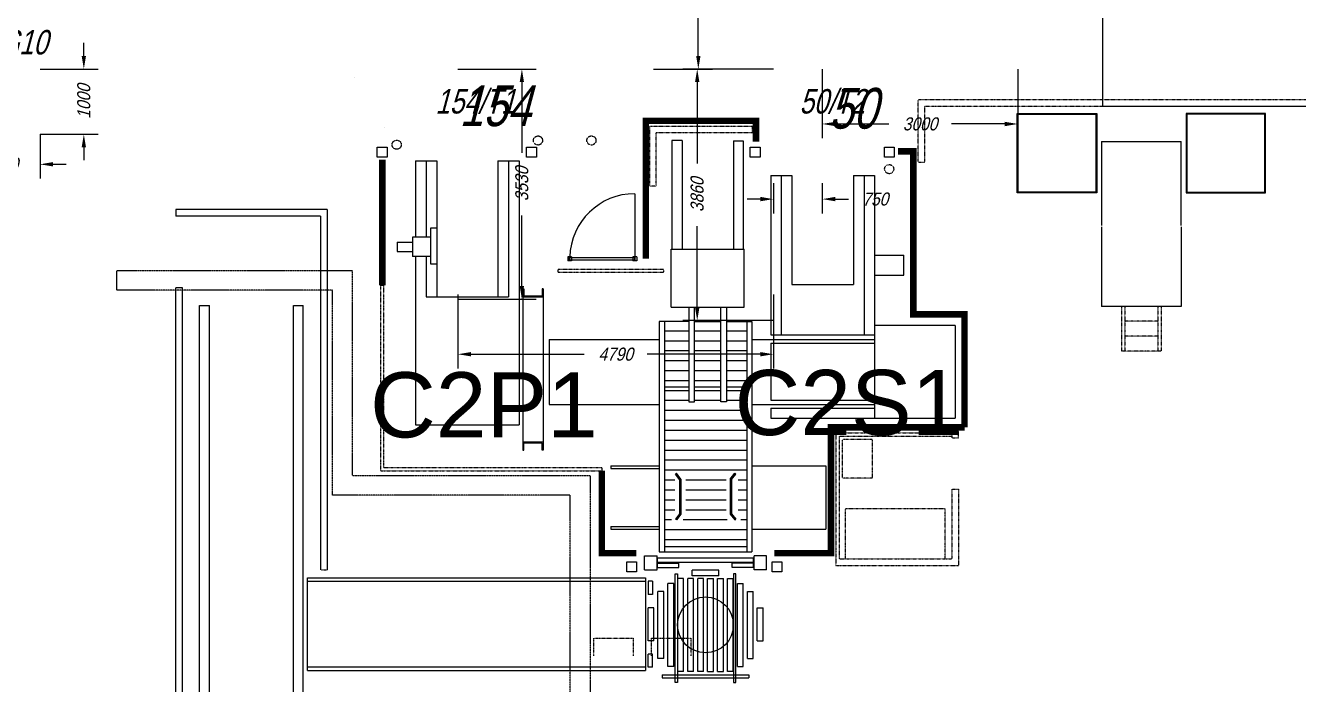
# Model space of a CAD drawing. Header units: millimetres. Extents: x -1732 to 458256, y -4349 to 130988.
# Drawn here: x 112965 to 132499, y 39640 to 49751 of the extents above; entities that cross this region are included whole.
import ezdxf

# ---------------------------------------------------------------- set-up
doc = ezdxf.new("R2010")
doc.units = ezdxf.units.MM
doc.header["$LTSCALE"] = 0.01
doc.header["$MEASUREMENT"] = 0
doc.linetypes.add('HIDDEN2', pattern=[4.7625, 3.175, -1.5875])
doc.linetypes.add('PHANTOM2', pattern=[31.75, 15.875, -3.175, 3.175, -3.175, 3.175, -3.175])
doc.layers.get('DEFPOINTS').update_dxf_attribs({"color": 251, "linetype": 'CONTINUOUS'})
for name, color, linetype in [('CHARIOTS', 251, 'CONTINUOUS'), ('DIMNEW', 251, 'CONTINUOUS'), ('E-E-DIS-EQP', 251, 'PHANTOM2'), ('F-E-EQP', 251, 'CONTINUOUS'), ('F-E-EQP-CAN', 251, 'HIDDEN2'), ('F-E-EQP-PH2', 251, 'PHANTOM2'), ('NODETEXT', 5, 'CONTINUOUS'), ('NODETEXTOLD', 5, 'CONTINUOUS'), ('SAFETY-GUARD', 251, 'CONTINUOUS'), ('TEX', 5, 'CONTINUOUS')]:
    doc.layers.add(name, color=color, linetype=linetype)
doc.styles.add('Arial', font='arial.ttf', dxfattribs={"width": 0.85, "oblique": 15})
doc.styles.add('R15', font='arial.ttf', dxfattribs={"height": 1.5})
doc.styles.add('TEXTXP', font='arial.ttf', dxfattribs={"width": 0.75, "oblique": 15})
doc.dimstyles.get("Standard").update_dxf_attribs({"dimtxt": 0.18, "dimasz": 0.18, "dimexe": 0.18, "dimexo": 0.0625, "dimgap": 0.09, "dimtad": 0, "dimtih": 1, "dimtoh": 1, "dimdec": 4, "dimzin": 0, "dimdsep": 46, "dimtxsty": 'Arial', "dimcen": 0.09, "dimadec": 0, "dimazin": 0, "dimtfac": 1, "dimtdec": 4, "dimtofl": 0, "dimtmove": 0, "dimatfit": 3, "dimfxl": 1, "dimtolj": 1, "dimtzin": 0, "dimarcsym": 0})

# ---------------------------------------------------------------- blocks, each defined once
blk = doc.blocks.new('*D54')
at = {"layer": 'DEFPOINTS', "color": 0, "transparency": 16777216}
for p in [(111989, 48083), (113189, 48083), (111989, 47621)]:
    blk.add_point(p, dxfattribs=at)
at = {"layer": 'DIMNEW', "color": 0, "lineweight": -2, "transparency": 16777216}
for p, q in [((111989, 48083), (111989, 47401)), ((113189, 48083), (113189, 47401)), ((111789, 47621), (111589, 47621)), ((113389, 47621), (113589, 47621))]:
    blk.add_line(p, q, dxfattribs=at)
at = {"layer": 'DIMNEW', "color": 0, "transparency": 16777216}
for points in [[(111789, 47655), (111789, 47588), (111989, 47621)], [(113389, 47655), (113389, 47588), (113189, 47621)]]:
    blk.add_solid(points, dxfattribs=at)
at = {"layer": 'DIMNEW', "color": 0, "transparency": 16777216, "insert": (112589, 47621), "char_height": 200, "attachment_point": 5, "style": 'Arial'}
blk.add_mtext('\\A1;1200', dxfattribs=at)
blk = doc.blocks.new('*D55')
at = {"layer": 'DEFPOINTS', "color": 0, "transparency": 16777216}
for p in [(113189, 49083), (113189, 48083), (113861, 48083)]:
    blk.add_point(p, dxfattribs=at)
at = {"layer": 'DIMNEW', "color": 0, "lineweight": -2, "transparency": 16777216}
for p, q in [((113861, 49283), (113861, 49483)), ((113189, 49083), (114081, 49083)), ((113189, 48083), (114081, 48083)), ((113861, 47883), (113861, 47683))]:
    blk.add_line(p, q, dxfattribs=at)
at = {"layer": 'DIMNEW', "color": 0, "transparency": 16777216}
for points in [[(113828, 49283), (113894, 49283), (113861, 49083)], [(113828, 47883), (113894, 47883), (113861, 48083)]]:
    blk.add_solid(points, dxfattribs=at)
at = {"layer": 'DIMNEW', "color": 0, "transparency": 16777216, "insert": (113861, 48583), "char_height": 200, "attachment_point": 5, "rotation": 90, "style": 'Arial'}
blk.add_mtext('\\A1;1000', dxfattribs=at)
blk = doc.blocks.new('*D50')
at = {"layer": 'DEFPOINTS', "color": 0, "transparency": 16777216}
for p in [(122600, 53858), (122600, 49083), (123289, 49083)]:
    blk.add_point(p, dxfattribs=at)
at = {"layer": 'DIMNEW', "color": 0, "lineweight": -2, "transparency": 16777216}
for p, q in [((122600, 53858), (123509, 53858)), ((123289, 53658), (123289, 51955)), ((123289, 49283), (123289, 50986)), ((122600, 49083), (123509, 49083))]:
    blk.add_line(p, q, dxfattribs=at)
at = {"layer": 'DIMNEW', "color": 0, "transparency": 16777216}
for points in [[(123256, 53658), (123323, 53658), (123289, 53858)], [(123256, 49283), (123323, 49283), (123289, 49083)]]:
    blk.add_solid(points, dxfattribs=at)
at = {"layer": 'DIMNEW', "color": 0, "transparency": 16777216, "insert": (123289, 51471), "char_height": 200, "attachment_point": 5, "rotation": 90, "style": 'Arial'}
blk.add_mtext('\\A1;4775', dxfattribs=at)
blk = doc.blocks.new('*D51')
at = {"layer": 'DEFPOINTS', "color": 0, "transparency": 16777216}
for p in [(125191, 49083), (128191, 49083), (128191, 48240)]:
    blk.add_point(p, dxfattribs=at)
at = {"layer": 'DIMNEW', "color": 0, "lineweight": -2, "transparency": 16777216}
for p, q in [((125191, 49083), (125191, 48020)), ((128191, 49083), (128191, 48020)), ((125391, 48240), (126210, 48240)), ((127991, 48240), (127172, 48240))]:
    blk.add_line(p, q, dxfattribs=at)
at = {"layer": 'DIMNEW', "color": 0, "transparency": 16777216}
for points in [[(125391, 48273), (125391, 48206), (125191, 48240)], [(127991, 48273), (127991, 48206), (128191, 48240)]]:
    blk.add_solid(points, dxfattribs=at)
at = {"layer": 'DIMNEW', "color": 0, "transparency": 16777216, "insert": (126691, 48240), "char_height": 200, "attachment_point": 5, "style": 'Arial'}
blk.add_mtext('\\A1;3000', dxfattribs=at)
blk = doc.blocks.new('*D29')
at = {"layer": 'DEFPOINTS', "color": 0, "transparency": 16777216}
for p in [(119601, 49083), (120582, 49083), (119601, 45553)]:
    blk.add_point(p, dxfattribs=at)
at = {"layer": 'DIMNEW', "color": 0, "lineweight": -2, "transparency": 16777216}
for p, q in [((119601, 49083), (120802, 49083)), ((120582, 48883), (120582, 47799)), ((120582, 45753), (120582, 46837)), ((119601, 45553), (120802, 45553))]:
    blk.add_line(p, q, dxfattribs=at)
at = {"layer": 'DIMNEW', "color": 0, "transparency": 16777216}
for points in [[(120549, 48883), (120615, 48883), (120582, 49083)], [(120549, 45753), (120615, 45753), (120582, 45553)]]:
    blk.add_solid(points, dxfattribs=at)
at = {"layer": 'DIMNEW', "color": 0, "transparency": 16777216, "insert": (120582, 47318), "char_height": 200, "attachment_point": 5, "rotation": 90, "style": 'Arial'}
blk.add_mtext('\\A1;3530', dxfattribs=at)
blk = doc.blocks.new('*D30')
at = {"layer": 'DEFPOINTS', "color": 0, "transparency": 16777216}
for p in [(124441, 49083), (123272, 45223), (124441, 45223)]:
    blk.add_point(p, dxfattribs=at)
at = {"layer": 'DIMNEW', "color": 0, "lineweight": -2, "transparency": 16777216}
for p, q in [((124441, 49083), (123052, 49083)), ((123272, 48883), (123272, 47634)), ((123272, 45423), (123272, 46672)), ((124441, 45223), (123052, 45223))]:
    blk.add_line(p, q, dxfattribs=at)
at = {"layer": 'DIMNEW', "color": 0, "transparency": 16777216}
for points in [[(123239, 48883), (123306, 48883), (123272, 49083)], [(123239, 45423), (123306, 45423), (123272, 45223)]]:
    blk.add_solid(points, dxfattribs=at)
at = {"layer": 'DIMNEW', "color": 0, "transparency": 16777216, "insert": (123272, 47153), "char_height": 200, "attachment_point": 5, "rotation": 90, "style": 'Arial'}
blk.add_mtext('\\A1;3860', dxfattribs=at)
blk = doc.blocks.new('*D31')
at = {"layer": 'DEFPOINTS', "color": 0, "transparency": 16777216}
for p in [(124441, 47331), (125191, 47331), (125191, 47087)]:
    blk.add_point(p, dxfattribs=at)
at = {"layer": 'DIMNEW', "color": 0, "lineweight": -2, "transparency": 16777216}
for p, q in [((124441, 47331), (124441, 46867)), ((125191, 47331), (125191, 46867)), ((124241, 47087), (124041, 47087)), ((125391, 47087), (125591, 47087))]:
    blk.add_line(p, q, dxfattribs=at)
at = {"layer": 'DIMNEW', "color": 0, "transparency": 16777216}
for points in [[(124241, 47121), (124241, 47054), (124441, 47087)], [(125391, 47121), (125391, 47054), (125191, 47087)]]:
    blk.add_solid(points, dxfattribs=at)
at = {"layer": 'DIMNEW', "color": 0, "transparency": 16777216, "insert": (126004, 47087), "char_height": 200, "attachment_point": 5, "style": 'Arial'}
blk.add_mtext('\\A1;750', dxfattribs=at)
blk = doc.blocks.new('*D32')
at = {"layer": 'DEFPOINTS', "color": 0, "transparency": 16777216}
for p in [(119601, 45626), (124441, 45626), (124441, 44707)]:
    blk.add_point(p, dxfattribs=at)
at = {"layer": 'DIMNEW', "color": 0, "lineweight": -2, "transparency": 16777216}
for p, q in [((119601, 45626), (119601, 44487)), ((124441, 45626), (124441, 44487)), ((119801, 44707), (121537, 44707)), ((124241, 44707), (122505, 44707))]:
    blk.add_line(p, q, dxfattribs=at)
at = {"layer": 'DIMNEW', "color": 0, "transparency": 16777216}
for points in [[(119801, 44741), (119801, 44674), (119601, 44707)], [(124241, 44741), (124241, 44674), (124441, 44707)]]:
    blk.add_solid(points, dxfattribs=at)
at = {"layer": 'DIMNEW', "color": 0, "transparency": 16777216, "insert": (122021, 44707), "char_height": 200, "attachment_point": 5, "style": 'Arial'}
blk.add_mtext('\\A1;4790', dxfattribs=at)
blk = doc.blocks.new('*D35')
at = {"layer": 'DEFPOINTS', "color": 0, "transparency": 16777216}
for p in [(118016, 48957), (118476, 48183)]:
    blk.add_point(p, dxfattribs=at)
at = {"layer": 'DIMNEW', "color": 0, "lineweight": -2, "transparency": 16777216}
for p, q in [((118014, 48958), (118015, 48958)), ((118015, 48958), (118015, 48957)), ((118476, 48183), (118476, 48183)), ((118476, 48183), (118476, 48183))]:
    blk.add_line(p, q, dxfattribs=at)
at = {"layer": 'DIMNEW', "color": 0, "transparency": 16777216}
blk.add_solid([(118015, 48957), (118015, 48957), (118016, 48957)], dxfattribs=at)
at = {"layer": 'DIMNEW', "color": 0, "transparency": 16777216, "insert": (118012, 48958), "char_height": 1, "attachment_point": 5, "style": 'Arial'}
blk.add_mtext('\\A1;R900', dxfattribs=at)

msp = doc.modelspace()

# ---------------------------------------------------------------- linework, layer by layer
at = {"layer": 'CHARIOTS', "linetype": 'Continuous'}
msp.add_lwpolyline([(140816, 29724), (140816, 121145), (138816, 121145), (138816, 50189), (129489.15801, 50189), (129489.15801, 48514.618), (138816, 48514.618), (138816, 29724)], close=True, dxfattribs=at)
at = {"layer": 'E-E-DIS-EQP'}
for p, q in [((121684.15801, 40081.78227), (121684.15801, 40351.78227)), ((121684.15801, 40351.78227), (122294.15801, 40351.78227)), ((122294.15801, 40081.78227), (122294.15801, 40351.78227)), ((122569.15801, 40081.78227), (122569.15801, 40351.78227)), ((122569.15801, 40351.78227), (123179.15801, 40351.78227)), ((123179.15801, 40081.78227), (123179.15801, 40351.78227))]:
    msp.add_line(p, q, dxfattribs=at)
at = {"layer": 'F-E-EQP'}
for p, q in [((128182.41092, 47181.45099), (128182.41092, 48400.65099)), ((128182.41092, 48400.65099), (129401.61092, 48400.65099)), ((128195.11092, 47194.15099), (128195.11092, 48387.95099)), ((128195.11092, 48387.95099), (129388.91092, 48387.95099)), ((129388.91092, 48387.95099), (129388.91092, 47194.15099)), ((129401.61092, 48400.65099), (129401.61092, 47181.45099)), ((131992.41092, 48400.65099), (130773.21092, 48400.65099)), ((130773.21092, 48400.65099), (130773.21092, 47181.45099)), ((131979.71092, 48387.95099), (130785.91092, 48387.95099)), ((130785.91092, 48387.95099), (130785.91092, 47194.15099)), ((131979.71092, 47194.15099), (131979.71092, 48387.95099)), ((131992.41092, 47181.45099), (131992.41092, 48400.65099)), ((122885.12609, 47986.78228), (122885.12725, 46326.66144)), ((123040.18679, 47986.78228), (122885.12609, 47986.78228)), ((123040.18679, 47986.78228), (123040.19007, 46326.66165)), ((123830.1549, 47982.12513), (123975.15841, 47982.12533)), ((123830.1549, 47982.12513), (123830.15816, 46326.66197)), ((123975.15841, 47982.12533), (123975.15956, 46326.66217)), ((129477.81092, 47970.65099), (129477.81092, 46680.65099)), ((129477.81092, 47970.65099), (130697.01092, 47970.65099)), ((130697.01092, 46680.65099), (130697.01092, 47970.65099)), ((118951.15885, 47674.12462), (119276.15885, 47674.12485)), ((118951.15885, 47674.12462), (118951.15972, 46504.12473)), ((119111.15885, 47674.12473), (119111.15968, 46504.12473)), ((119276.15885, 47674.12485), (119276.16032, 45589.12485)), ((120214.15885, 47674.12551), (120539.15885, 47674.12574)), ((120214.15885, 47674.12551), (120214.16032, 45589.12551)), ((120379.15885, 47674.12562), (120379.16032, 45589.12562)), ((120539.15885, 47674.12574), (120539.16171, 43624.12574)), ((124402.65886, 47451.78207), (124722.65886, 47451.78229)), ((124402.65886, 47451.78207), (124402.66059, 45003.58321)), ((124562.65886, 47451.78218), (124562.66059, 45003.58332)), ((124722.65886, 47451.78229), (124722.66005, 45776.78229)), ((125672.66003, 47451.78297), (125992.66003, 47451.78319)), ((125672.66003, 47451.78297), (125672.66116, 45776.78296)), ((125832.66003, 47451.78308), (125832.66169, 45003.58422)), ((125992.66003, 47451.78319), (125992.66256, 43724.12695)), ((129401.61092, 47181.45099), (128182.41092, 47181.45099)), ((129388.91092, 47194.15099), (128195.11092, 47194.15099)), ((130773.21092, 47181.45099), (131992.41092, 47181.45099)), ((130785.91092, 47194.15099), (131979.71092, 47194.15099)), ((118906.15978, 46504.12473), (118906.15978, 46204.12473)), ((119186.76494, 46504.12473), (118906.15978, 46504.12473)), ((119186.76493, 46644.63545), (119276.15958, 46644.63551)), ((119186.76495, 46090.43763), (119186.76493, 46644.63545)), ((129477.81092, 46660.65099), (129477.81092, 45441.45099)), ((130697.01092, 46660.65099), (130697.01092, 45441.45099)), ((118666.15978, 46424.12473), (118906.15978, 46424.1249)), ((118666.15978, 46424.12473), (118666.15978, 46284.12473)), ((122872.65768, 46321.40419), (123992.65768, 46321.40496)), ((122872.65831, 45426.84483), (122872.65768, 46321.40419)), ((123992.65831, 45426.8456), (123992.65768, 46321.40496)), ((118666.15978, 46284.12473), (118906.15978, 46284.1249)), ((119186.76494, 46204.12473), (118906.15978, 46204.12473)), ((118951.15984, 46204.12473), (118951.16171, 43624.12462)), ((119111.15989, 46204.12473), (119111.16032, 45589.12473)), ((125992.6608, 46226.78319), (126442.6608, 46226.7835)), ((126442.66101, 45921.7835), (126442.6608, 46226.7835)), ((119276.15997, 46090.43763), (119186.76495, 46090.43763)), ((125992.66105, 45921.78319), (126442.66101, 45921.7835)), ((120599.16035, 45708.23837), (120599.15906, 43235.01382)), ((120599.16035, 45708.23837), (120614.16565, 45708.23836)), ((120614.16554, 45708.23816), (120614.1656, 45599.12221)), ((120614.16565, 45708.23836), (120614.1656, 45599.12241)), ((120909.16024, 45708.23837), (120894.15493, 45708.23836)), ((120894.15493, 45708.23836), (120894.15499, 45599.12241)), ((120909.16024, 45708.23837), (120909.16153, 43235.01382)), ((124722.66005, 45776.78229), (125672.66116, 45776.78296)), ((119111.16032, 45589.12473), (120379.16032, 45589.12562)), ((120909.1603, 45584.12626), (120599.1603, 45584.12604)), ((120894.15499, 45599.12241), (120614.1656, 45599.12221)), ((115637.65801, 45453.58158), (115789.65801, 45453.58158)), ((115637.65801, 32809.5177), (115637.65801, 45453.58158)), ((115789.65801, 32891.02998), (115789.65801, 45453.58158)), ((117076.65801, 45453.58158), (117228.65801, 45453.58158)), ((117076.65801, 32891.02914), (117076.65801, 45453.58158)), ((117228.65801, 32809.26314), (117228.65801, 45453.58158)), ((122872.65831, 45426.84483), (123992.65831, 45426.8456)), ((123141.93485, 45426.84499), (123141.93586, 43976.84501)), ((123232.77093, 43976.84508), (123232.76992, 45426.84505)), ((123632.54801, 43976.84536), (123632.547, 45426.84533)), ((123723.38208, 45426.8454), (123723.38309, 43976.84542)), ((130697.01092, 45441.45099), (129477.81092, 45441.45099)), ((123141.935, 45209.12454), (122687.66035, 45209.12361)), ((122687.66035, 45209.12361), (122687.66284, 41674.12467)), ((122768.83074, 45209.12468), (122768.83323, 41674.12473)), ((123232.77008, 45209.125), (123632.54716, 45209.12528)), ((123723.38223, 45209.12535), (124112.66035, 45209.12562)), ((124031.48996, 45209.12557), (124031.49245, 41674.12557)), ((124112.66035, 45209.12562), (124112.66284, 41674.12562)), ((125992.66155, 45154.12695), (127232.66251, 45154.12782)), ((127232.66251, 45146.12782), (127232.66351, 43724.12782)), ((121000.41851, 44935.07196), (122687.66054, 44935.07315)), ((121000.41851, 44935.07196), (121000.41922, 43935.16642)), ((122768.8296, 45067.08572), (123141.9351, 45067.08646)), ((123232.77018, 45067.08665), (123632.54726, 45067.08749)), ((123723.38233, 45067.08769), (124031.48882, 45067.08838)), ((124112.66054, 44935.07415), (125992.66171, 44935.07548)), ((124402.66059, 45003.58321), (125992.66168, 45003.58433)), ((122768.82991, 44914.65524), (123141.93521, 44914.65598)), ((122768.83023, 44762.22476), (123141.93532, 44762.2255)), ((123232.77028, 44914.65617), (123632.54736, 44914.65701)), ((123232.77039, 44762.22569), (123632.54747, 44762.22653)), ((123723.38244, 44914.65721), (124031.48913, 44914.6579)), ((123723.38254, 44762.22673), (124031.48945, 44762.22742)), ((124402.66059, 44877.44887), (125992.66175, 44877.44999)), ((124402.66059, 44877.44887), (124402.66122, 44003.67767)), ((122768.83054, 44609.79428), (123141.93543, 44609.79502)), ((123232.7705, 44609.79521), (123632.54758, 44609.79605)), ((123723.38265, 44609.79625), (124031.48976, 44609.79694)), ((122768.83085, 44457.33637), (123141.93553, 44457.33716)), ((123232.7706, 44457.33735), (123632.54768, 44457.33819)), ((123723.38275, 44457.33838), (124031.49008, 44457.33903)), ((122768.83117, 44304.90589), (123141.93563, 44304.90668)), ((122768.83144, 44209.21913), (123141.9357, 44209.2194)), ((122768.83148, 44152.4498), (123141.93574, 44152.45005)), ((123232.77071, 44304.90687), (123632.54779, 44304.90771)), ((123232.77077, 44209.21946), (123632.54785, 44209.21974)), ((123232.77081, 44152.45011), (123632.54789, 44152.45037)), ((123723.38286, 44304.9079), (124031.49039, 44304.90855)), ((123723.38293, 44209.2198), (124031.49067, 44209.22002)), ((123723.38296, 44152.45043), (124031.49071, 44152.45064)), ((122768.83159, 43999.99189), (123141.93584, 43999.99213)), ((123141.93586, 43976.84501), (123232.77093, 43976.84508)), ((123232.77092, 43999.99219), (123632.548, 43999.99246)), ((123723.38309, 43976.84542), (123632.54801, 43976.84536)), ((123723.38307, 43999.99252), (124031.49081, 43999.99272)), ((124402.66122, 44003.67767), (125992.66238, 44003.67879)), ((121000.41922, 43935.16642), (122687.66143, 43935.16761)), ((122768.8317, 43847.56141), (124031.49092, 43847.56224)), ((124112.66125, 43935.16861), (125992.66241, 43935.16993)), ((124402.66129, 43877.54333), (125992.66245, 43877.54445)), ((124402.66129, 43877.54333), (124402.6614, 43724.12583)), ((118951.16171, 43624.12462), (120539.16171, 43624.12574)), ((122768.83181, 43695.10349), (124031.49103, 43695.10433)), ((124402.6614, 43724.12583), (125992.66256, 43724.12695)), ((125992.66256, 43724.12695), (127232.66351, 43724.12782)), ((122768.83191, 43542.67301), (124031.49114, 43542.67385)), ((122768.83202, 43390.24253), (124031.49124, 43390.24337)), ((120909.1603, 43359.12593), (120599.1603, 43359.12614)), ((120599.16035, 43235.01382), (120614.16565, 43235.01383)), ((120614.16554, 43235.01402), (120614.1656, 43344.12997)), ((120894.15499, 43344.12978), (120614.1656, 43344.12997)), ((120614.16565, 43235.01383), (120614.1656, 43344.12978)), ((120894.15493, 43235.01383), (120894.15499, 43344.12978)), ((120909.16024, 43235.01382), (120894.15493, 43235.01383)), ((122768.83213, 43237.81205), (124031.49135, 43237.81289)), ((121947.66191, 42994.12538), (122687.66191, 42994.12592)), ((121947.66191, 42994.12538), (121947.66193, 42954.12538)), ((122768.83223, 43085.38153), (124031.49145, 43085.38241)), ((124112.66191, 42994.12682), (125247.66191, 42994.12758)), ((125247.66191, 42994.12758), (125247.66259, 42024.12758)), ((121947.66193, 42954.12538), (122687.66193, 42954.12592)), ((122768.83234, 42931.76516), (124031.49157, 42931.76599)), ((122768.83245, 42779.27067), (122927.96581, 42779.27078)), ((122952.52361, 42880.27615), (122937.67545, 42868.82649)), ((123002.65001, 42784.56617), (122937.67545, 42868.82649)), ((123021.40001, 42790.95585), (122952.52361, 42880.27615)), ((123002.65001, 42784.56617), (123002.65038, 42260.90227)), ((123021.40001, 42790.95585), (123021.40039, 42254.51262)), ((123095.63143, 42779.2709), (123718.28619, 42779.27131)), ((123778.9241, 42790.95633), (123847.80038, 42880.27673)), ((123778.9241, 42790.95633), (123778.92448, 42254.5131)), ((123797.6741, 42784.56668), (123862.64855, 42868.82709)), ((123797.6741, 42784.56668), (123797.67447, 42260.90278)), ((123847.80038, 42880.27673), (123862.64855, 42868.82709)), ((123898.58044, 42779.27141), (124031.49167, 42779.27151)), ((122768.83256, 42626.84019), (122927.96592, 42626.8403)), ((123095.63154, 42626.84042), (123718.28629, 42626.84083)), ((123898.58055, 42626.84093), (124031.49178, 42626.84103)), ((122768.83267, 42474.40971), (122927.96603, 42474.40982)), ((123095.63164, 42474.40994), (123718.2864, 42474.41035)), ((123898.58066, 42474.41045), (124031.49189, 42474.41055)), ((122768.83277, 42321.97923), (122927.96613, 42321.97934)), ((123002.65038, 42260.90227), (122937.67594, 42176.64186)), ((123021.40039, 42254.51262), (122952.52411, 42165.19222)), ((123095.63175, 42321.97946), (123718.28651, 42321.97987)), ((123778.92448, 42254.5131), (123847.80088, 42165.1928)), ((123797.67447, 42260.90278), (123862.64903, 42176.64246)), ((123898.58077, 42321.97997), (124031.49199, 42321.98007)), ((121947.66256, 42064.12538), (122687.60769, 42064.12592)), ((121947.66256, 42064.12538), (121947.66259, 42024.12538)), ((121947.66259, 42024.12538), (122687.60772, 42024.12592)), ((122768.83288, 42169.52132), (122875.469, 42169.52139)), ((122768.83299, 42017.6838), (124031.49221, 42017.68464)), ((122952.52411, 42165.19222), (122937.67594, 42176.64186)), ((123057.37805, 42169.52152), (123731.32221, 42169.52194)), ((123847.80088, 42165.1928), (123862.64903, 42176.64246)), ((123939.27641, 42169.52209), (124031.4921, 42169.52215)), ((124112.66259, 42024.12682), (125247.66259, 42024.12758)), ((122768.83309, 41865.25332), (124031.49232, 41865.25416)), ((122465.1631, 41614.12454), (122656.6631, 41614.12468)), ((122465.16325, 41398.12454), (122465.1631, 41614.12454)), ((122656.66325, 41398.12468), (122656.6631, 41614.12468)), ((122687.66284, 41674.12467), (124112.66284, 41674.12562)), ((122768.83317, 41758.50369), (124031.49239, 41758.50453)), ((124335.1631, 41614.12582), (124143.6631, 41614.12569)), ((124143.66325, 41398.12569), (124143.6631, 41614.12569)), ((124335.16325, 41398.12582), (124335.1631, 41614.12582)), ((124136.66313, 41576.12568), (122663.66313, 41576.12468)), ((122663.66317, 41512.12468), (122663.66313, 41576.12468)), ((124136.66317, 41512.12568), (122663.66317, 41512.12468)), ((122663.66318, 41500.12468), (122992.43599, 41500.1249)), ((122663.66323, 41436.12468), (122663.66318, 41500.12468)), ((122663.66323, 41436.12468), (122992.43604, 41436.1249)), ((122992.43604, 41436.1249), (122992.43599, 41500.1249)), ((124136.66318, 41500.12568), (123807.89037, 41500.12546)), ((123807.89041, 41436.12546), (123807.89037, 41500.12546)), ((124136.66323, 41436.12568), (123807.89041, 41436.12546)), ((124136.66317, 41512.12568), (124136.66313, 41576.12568)), ((124136.66323, 41436.12568), (124136.66318, 41500.12568)), ((117294.60431, 41275.93844), (122477.00431, 41275.93844)), ((117294.60431, 39853.13774), (117294.60431, 41275.93844)), ((117294.60431, 41224.93844), (122477.00431, 41224.93844)), ((122465.16325, 41398.12454), (122656.66325, 41398.12468)), ((122477.00431, 41275.93844), (122477.00431, 39853.13774)), ((122521.20427, 41224.93774), (122521.20409, 41021.93774)), ((122585.20427, 41224.9377), (122521.20427, 41224.93774)), ((122585.20427, 41224.9377), (122585.20409, 41021.9377)), ((123063.65801, 41267.80256), (122974.65801, 41267.8025)), ((122974.65898, 39840.44739), (122974.65801, 41267.8025)), ((123063.65898, 39840.44746), (123063.65801, 41267.80256)), ((123216.05801, 41267.80264), (123127.05801, 41267.80258)), ((123127.05898, 39840.44748), (123127.05801, 41267.80258)), ((123196.95801, 41307.4384), (123196.95807, 41396.4384)), ((123603.35801, 41307.43812), (123196.95801, 41307.4384)), ((123603.35807, 41396.43812), (123196.95807, 41396.4384)), ((123216.05898, 39840.44754), (123216.05801, 41267.80264)), ((123368.45703, 41267.80274), (123279.45703, 41267.80268)), ((123279.45801, 39840.44758), (123279.45703, 41267.80268)), ((123368.45801, 39840.44764), (123368.45703, 41267.80274)), ((123431.85801, 39840.44764), (123431.85898, 41267.80274)), ((123431.85898, 41267.80274), (123520.85898, 41267.80268)), ((123520.85801, 39840.44758), (123520.85898, 41267.80268)), ((123584.25703, 39840.44754), (123584.25801, 41267.80264)), ((123584.25801, 41267.80264), (123673.25801, 41267.80258)), ((123603.35801, 41307.43812), (123603.35807, 41396.43812)), ((123673.25703, 39840.44748), (123673.25801, 41267.80258)), ((123736.65703, 39840.44746), (123736.65801, 41267.80256)), ((123736.65801, 41267.80256), (123825.65801, 41267.8025)), ((123825.65703, 39840.44739), (123825.65801, 41267.8025)), ((124335.16325, 41398.12582), (124143.66325, 41398.12569)), ((122585.20413, 41021.9377), (122521.20409, 41021.93774)), ((122758.85801, 41066.8506), (122669.85801, 41066.85054)), ((122669.8587, 40041.39889), (122669.85801, 41066.85054)), ((122758.8587, 40041.39895), (122758.85801, 41066.8506)), ((122911.25801, 41191.17162), (122822.25801, 41191.17156)), ((122822.25887, 39917.07808), (122822.25801, 41191.17156)), ((122911.25887, 39917.07814), (122911.25801, 41191.17162)), ((123889.05714, 39917.07814), (123889.05801, 41191.17162)), ((123889.05801, 41191.17162), (123978.05801, 41191.17156)), ((123978.05714, 39917.07808), (123978.05801, 41191.17156)), ((124041.45731, 40041.39895), (124041.45801, 41066.8506)), ((124041.45801, 41066.8506), (124130.45801, 41066.85054)), ((124130.45731, 40041.39889), (124130.45801, 41066.85054)), ((122606.45762, 40818.53809), (122517.45762, 40818.53803)), ((122517.45796, 40310.53803), (122517.45762, 40818.53803)), ((122606.45796, 40310.53809), (122606.45762, 40818.53809)), ((124193.85805, 40310.53809), (124193.85839, 40818.53809)), ((124193.85839, 40818.53809), (124282.85839, 40818.53803)), ((124282.85805, 40310.53803), (124282.85839, 40818.53803)), ((122606.45796, 40310.53809), (122517.45796, 40310.53803)), ((124193.85805, 40310.53809), (124282.85805, 40310.53803)), ((122585.20409, 40107.13848), (122521.20409, 40107.13844)), ((122521.20427, 39904.13844), (122521.20409, 40107.13844)), ((122585.20427, 39904.13848), (122585.20409, 40107.13848)), ((122477.00431, 39904.13844), (117294.60431, 39904.13844)), ((117294.60431, 39853.13774), (122477.00431, 39853.13774)), ((122585.20427, 39904.13848), (122521.20427, 39904.13844)), ((122758.8587, 40041.39895), (122669.8587, 40041.39889)), ((122911.25887, 39917.07814), (122822.25887, 39917.07808)), ((123889.05714, 39917.07814), (123978.05714, 39917.07808)), ((124041.45731, 40041.39895), (124130.45731, 40041.39889)), ((122735.57405, 39788.04216), (124064.75408, 39788.04306)), ((122735.57405, 39788.04216), (122735.57409, 39741.21633)), ((122735.57409, 39741.21633), (124064.75411, 39741.21724)), ((123063.65898, 39840.44746), (122974.65898, 39840.44739)), ((123216.05898, 39840.44754), (123127.05898, 39840.44748)), ((123368.45801, 39840.44764), (123279.45801, 39840.44758)), ((123431.85801, 39840.44764), (123520.85801, 39840.44758)), ((123584.25703, 39840.44754), (123673.25703, 39840.44748)), ((123825.65703, 39840.44739), (123736.65703, 39840.44733)), ((124064.75408, 39788.04306), (124064.75411, 39741.21724))]:
    msp.add_line(p, q, dxfattribs=at)
for points in [[(122934.59084, 39671.10681), (122934.59076, 41338.00679), (122969.8479, 41338.00679), (122969.84798, 39671.10681)], [(123865.73745, 39671.10745), (123865.73527, 41338.00743), (123830.47813, 41338.00738), (123830.48031, 39671.1074)]]:
    msp.add_lwpolyline(points, close=True, dxfattribs=at)
msp.add_circle((123400.16355, 40554.12521), 428.50381, dxfattribs=at)
at = {"layer": 'F-E-EQP-CAN'}
msp.add_lwpolyline([(123451.15801, 28104.82362), (123451.15801, 29033.73968), (121325.00976, 31159.88793), (121325.00976, 42543.46344), (117675.73121, 42543.46344), (117675.73121, 45689.60598), (114367.42361, 45689.60598), (114367.42361, 45994.40598), (117980.53121, 45994.40598), (117980.53121, 42848.26344), (121629.80976, 42848.26344), (121629.80976, 31286.14022), (123755.95801, 29159.99198), (123755.95801, 28104.82362)], close=True, dxfattribs=at)
at = {"layer": 'F-E-EQP-PH2'}
for p, q in [((126662.41092, 48614.618), (135467.41092, 48614.618)), ((126662.41092, 47654.618), (126662.41092, 48614.618)), ((126762.41092, 48514.618), (135367.41092, 48514.618)), ((126762.41092, 47654.618), (126762.41092, 48514.618)), ((122544.15801, 47286.78228), (122544.15801, 48201.78228)), ((124119.15801, 48201.78228), (122544.15801, 48201.78228)), ((122644.15801, 47286.78228), (122644.15801, 48101.78228)), ((124119.15801, 48101.78228), (122644.15801, 48101.78228)), ((124119.15801, 48101.78228), (124119.15801, 48201.78228)), ((126662.41092, 47654.618), (126762.41092, 47654.618)), ((122644.15801, 47286.78228), (122544.15801, 47286.78228)), ((122759.6572, 46009.43706), (121133.6572, 46009.43591)), ((121133.6572, 46009.43591), (121133.6572, 45959.43591)), ((122759.6572, 45959.43706), (121133.6572, 45959.43591)), ((122759.6572, 45959.43706), (122759.6572, 46009.43706)), ((118415.65801, 42920.58158), (118415.65801, 45764.58158)), ((118415.65801, 45764.58158), (118465.65801, 45764.58158)), ((118465.65801, 42970.58158), (118465.65801, 45764.58158)), ((129782.61092, 45441.45099), (129782.61092, 44755.65099)), ((129832.61092, 45441.45099), (129832.61092, 44755.65099)), ((130342.21092, 45441.45099), (130342.21092, 44755.65099)), ((130392.21092, 45441.45099), (130392.21092, 44755.65099)), ((130342.21092, 45212.85099), (129832.61092, 45212.85099)), ((130342.21092, 44984.25099), (129832.61092, 44984.25099)), ((130392.21092, 44755.65099), (129782.61092, 44755.65099)), ((125399.66154, 43498.77073), (125399.66297, 41466.77073)), ((125399.66154, 43498.77073), (127177.66154, 43498.77073)), ((125449.66157, 43448.77073), (127177.66157, 43448.77073)), ((125449.66157, 43448.77073), (125449.6629, 41568.77073)), ((125959.66161, 43398.77073), (125499.66161, 43398.77073)), ((125499.66161, 42803.77073), (125499.66161, 43398.77073)), ((125959.66161, 42803.77073), (125959.66161, 43398.77073)), ((127177.66152, 43524.77073), (127177.66159, 43422.77073)), ((127177.66152, 43524.77073), (127279.66215, 43524.77073)), ((127177.66159, 43422.77073), (127279.66215, 43422.77073)), ((127279.66215, 43422.77073), (127279.66215, 43524.77073)), ((118415.65801, 42920.58158), (121809.65801, 42920.58158)), ((118465.65801, 42970.58158), (121809.65801, 42970.58158)), ((121809.65801, 42970.58158), (121809.65801, 42920.58158)), ((125959.66161, 42803.77073), (125499.66161, 42803.77073)), ((127177.66215, 42634.77073), (127177.6629, 41568.77073)), ((127177.66215, 42634.77073), (127279.66297, 42634.77073)), ((127279.66215, 42634.77073), (127279.66297, 41466.77073)), ((125548.6629, 41568.77073), (125548.6629, 42333.77073)), ((127078.6629, 42333.77073), (125548.6629, 42333.77073)), ((127078.6629, 41568.77073), (127078.6629, 42333.77073)), ((125399.66297, 41466.77073), (127279.66297, 41466.77073)), ((125449.6629, 41568.77073), (127177.6629, 41568.77073)), ((117493.15796, 41401.58158), (117595.15796, 41401.58158))]:
    msp.add_line(p, q, dxfattribs=at)
at = {"layer": 'F-E-EQP-PH2', "linetype": 'Continuous'}
for p, q in [((117595.15796, 46927.58158), (115271.15805, 46927.58158)), ((115271.15805, 46927.58158), (115271.15805, 46825.58158)), ((117595.15796, 46927.58158), (117595.15796, 41401.58158)), ((117493.15796, 46825.58158), (115271.15805, 46825.58158)), ((117493.15796, 46825.58158), (117493.15796, 41401.58158)), ((115373.15805, 45725.58158), (115271.15805, 45725.58158)), ((115271.15805, 31306.33263), (115271.15805, 45725.58158)), ((115373.15805, 31306.33263), (115373.15805, 45725.58158))]:
    msp.add_line(p, q, dxfattribs=at)
at = {"layer": 'F-E-EQP-PH2'}
for centre in [(120829.15885, 47986.78228), (121649.15885, 47986.78228), (118661.15926, 47921.78228), (126217.66009, 47546.78228)]:
    msp.add_circle(centre, 70, dxfattribs=at)
at = {"layer": 'SAFETY-GUARD', "linetype": 'Continuous'}
for p, q in [((122314.97113, 47170.30825), (122314.97113, 46201.18654)), ((121344.97113, 46200.30825), (121284.97113, 46200.30824)), ((121284.97113, 46200.30824), (121284.97113, 46140.30824)), ((121344.97113, 46140.30825), (121284.97113, 46140.30824)), ((121344.97113, 46200.30824), (121344.97113, 46140.30825)), ((122284.97113, 46200.30824), (122284.97112, 46140.30824)), ((122344.97113, 46200.30825), (122284.97113, 46200.30824)), ((122344.97112, 46140.30825), (122284.97113, 46140.30824)), ((122344.97113, 46200.30824), (122344.97112, 46140.30825))]:
    msp.add_line(p, q, dxfattribs=at)
at = {"layer": 'SAFETY-GUARD', "linetype": 'Continuous', "const_width": 100}
for points in [[(122483.35975, 46172.7084), (122483.35975, 48288.14328), (124175.45419, 48288.14328), (124175.45419, 47968.50271)], [(126353.5097, 47818.8442), (126589.09445, 47818.8442), (126589.09445, 45319.09377), (127373.36842, 45319.09377), (127373.36842, 43585.75367)], [(118440.65801, 45764.58158), (118440.65801, 47692.91385)], [(127373.36842, 43585.75367), (125325.0315, 43585.75367), (125325.0315, 41655.02211), (124457.12738, 41655.02211)], [(121809.65801, 42920.58158), (121809.65801, 41656.20004), (122336.56498, 41656.20004)]]:
    msp.add_lwpolyline(points, dxfattribs=at)
at = {"layer": 'SAFETY-GUARD', "linetype": 'Continuous'}
for points in [[(118362.91404, 47733.21275), (118362.91404, 47883.21275), (118512.91404, 47883.21275), (118512.91404, 47733.21275)], [(120654.9805, 47733.21275), (120654.9805, 47883.21275), (120804.9805, 47883.21275), (120804.9805, 47733.21275)], [(124086.11102, 47733.21275), (124086.11102, 47883.21275), (124236.11102, 47883.21275), (124236.11102, 47733.21275)], [(126146.03139, 47733.21275), (126146.03139, 47883.21275), (126296.03139, 47883.21275), (126296.03139, 47733.21275)], [(122314.97113, 46150.30825), (121314.97113, 46150.30825), (121314.97113, 46190.30825), (122314.97113, 46190.30825)], [(122191.97758, 41370.49151), (122191.97758, 41520.49151), (122341.97758, 41520.49151), (122341.97758, 41370.49151)], [(124423.06542, 41370.49151), (124423.06542, 41520.49151), (124573.06542, 41520.49151), (124573.06542, 41370.49151)]]:
    msp.add_lwpolyline(points, close=True, dxfattribs=at)
msp.add_arc((122314.97113, 46170.30825), 1000, 89.999996732, 178.231363479, dxfattribs=at)
for p in [(121314.97113, 46170.30825), (122314.97113, 46170.30825)]:
    msp.add_point(p, dxfattribs=at)

# ---------------------------------------------------------------- texts
at = {"layer": 'NODETEXT', "style": 'TEXTXP', "oblique": 15, "width": 0.75}
for s, p in [('154', (119622.22854, 48206.8172)), ('50', (125296.05055, 48168.23407))]:
    msp.add_text(s, height=625, dxfattribs=at).set_placement(p)
at = {"layer": 'NODETEXTOLD', "style": 'TEXTXP', "oblique": 15, "width": 0.75}
for s, p in [('153/MG10', (111468.99892, 49306.61205)), ('154/T1', (119255.44794, 48400.34032)), ('50/T2', (124840.30146, 48400.34023))]:
    msp.add_text(s, height=375, dxfattribs=at).set_placement(p)
at = {"layer": 'TEX', "style": 'R15'}
for s, p in [('C2P1', (118252.70435, 43430.83822)), ('C2S1', (123845.45551, 43466.4759))]:
    msp.add_text(s, height=1000, dxfattribs=at).set_placement(p)

# ---------------------------------------------------------------- dimensions: what is measured, and where the dimension line sits
at = {"layer": 'DIMNEW'}
for base, p1, p2, text, picture, middle in [((123289.36883, 49083.16109), (122600.16945, 53858.16107), (122600.16945, 49083.16109), '4775', '*D50', (123289.36883, 51470.66108)), ((113861.103, 48083.15897), (113189.15801, 49083.15897), (113189.15801, 48083.15897), '1000', '*D55', (113861.103, 48583.15897)), ((120581.9067, 49083.1614), (119600.66162, 45553.161), (119600.66162, 49083.1614), '3530', '*D29', (120581.9067, 47318.1612)), ((123272.47439, 45223.16109), (124440.66207, 49083.16109), (124440.66207, 45223.16109), '3860', '*D30', (123272.47439, 47153.16109))]:
    dim = msp.add_linear_dim(base=base, p1=p1, p2=p2, angle=90, text=text, dimstyle='Standard', override={"dimscale": 200, "dimtxt": 1, "dimasz": 1, "dimexe": 1.1, "dimexo": 0, "dimgap": 1, "dimtih": 0, "dimtoh": 0, "dimdec": 2, "dimcen": 0}, dxfattribs=at)
    dim.commit()
    dim.dimension.update_dxf_attribs({"geometry": picture, "text_midpoint": middle})
for base, p1, p2, text, picture, middle in [((128190.66207, 48239.6743), (125190.66207, 49083.16109), (128190.66207, 49083.16109), '3000', '*D51', (126690.66207, 48239.6743)), ((111989.15801, 47621.37891), (113189.15801, 48083.15897), (111989.15801, 48083.15897), '1200', '*D54', (112589.15801, 47621.37891)), ((125190.66207, 47087.20251), (124440.66207, 47331.03907), (125190.66207, 47331.03907), '750', '*D31', (126004.38111, 47087.20251)), ((124440.66207, 44707.37951), (119600.66162, 45626.06808), (124440.66207, 45626.06808), '4790', '*D32', (122020.66185, 44707.37951))]:
    dim = msp.add_linear_dim(base=base, p1=p1, p2=p2, text=text, dimstyle='Standard', override={"dimscale": 200, "dimtxt": 1, "dimasz": 1, "dimexe": 1.1, "dimexo": 0, "dimgap": 1, "dimtih": 0, "dimtoh": 0, "dimdec": 2, "dimcen": 0}, dxfattribs=at)
    dim.commit()
    dim.dimension.update_dxf_attribs({"geometry": picture, "text_midpoint": middle})
dim = msp.add_radius_dim(center=(118475.90099, 48183.1614), mpoint=(118015.5768, 48956.53171), text='R900', dimstyle='Standard', override={"dimtxt": 1, "dimasz": 1}, dxfattribs=at)
dim.commit()
dim.dimension.update_dxf_attribs({"geometry": '*D35', "text_midpoint": (118011.98505, 48958.25031)})

doc.saveas('drawing.dxf')
